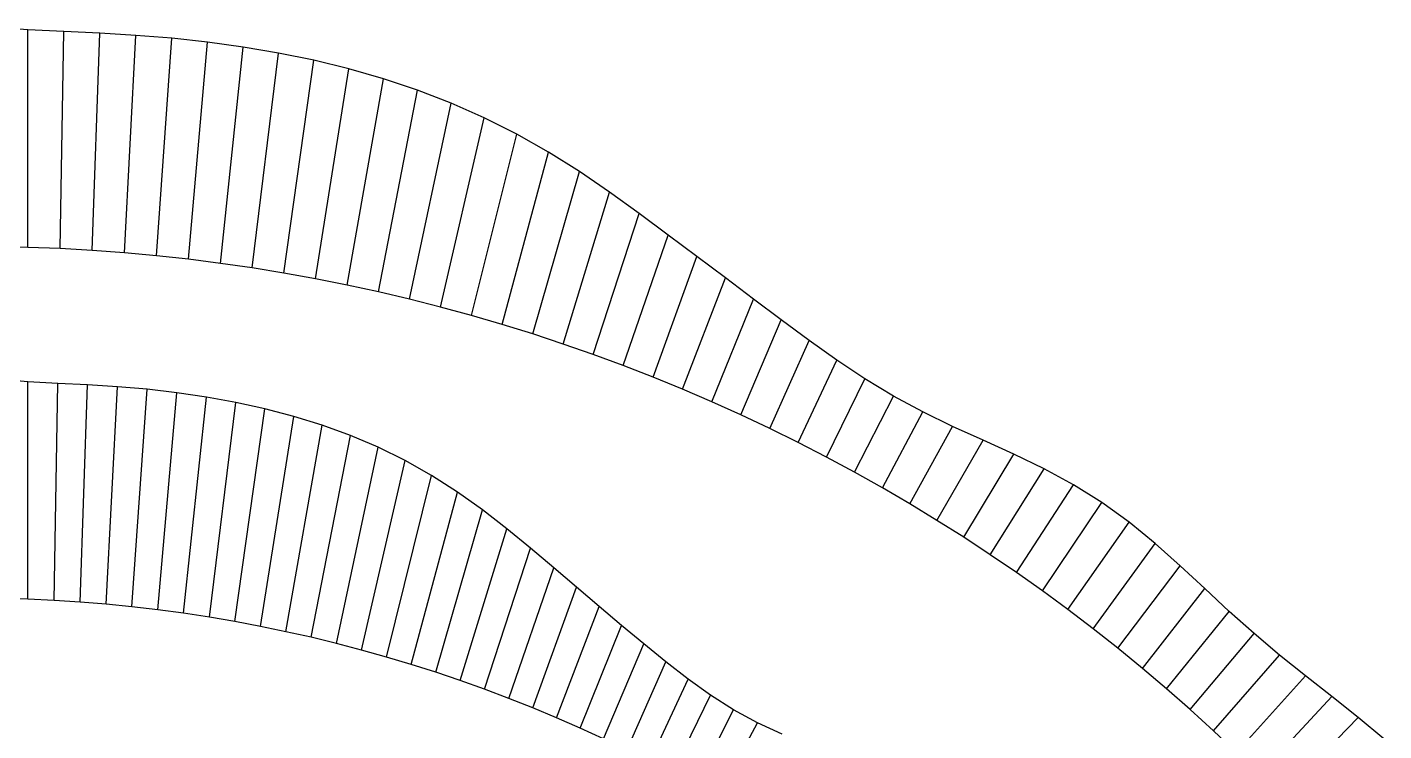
# Model space of a CAD drawing. Header units: metres. Extents: x -30.4 to 28.5, y -25.7 to 29.7.
# Drawn here: x -0.01 to 19.27, y 19.38 to 29.38 of the extents above; entities that cross this region are included whole.
import ezdxf

# ---------------------------------------------------------------- set-up
doc = ezdxf.new("R2010")
doc.units = ezdxf.units.M
for name, color, linetype in [('Fill', 3, 'Continuous'), ('Inner', 2, 'Continuous'), ('Outer', 1, 'Continuous')]:
    doc.layers.add(name, color=color, linetype=linetype)

msp = doc.modelspace()

# ---------------------------------------------------------------- linework, layer by layer
at = {"layer": 'Fill'}
for p, q in [((0, 26.25), (0, 29.342)), ((0.458, 26.232), (0.512, 29.316)), ((0.915, 26.206), (1.023, 29.292)), ((1.372, 26.172), (1.534, 29.262)), ((1.827, 26.131), (2.043, 29.222)), ((2.282, 26.081), (2.552, 29.167)), ((2.735, 26.023), (3.058, 29.097)), ((3.187, 25.958), (3.562, 29.011)), ((3.638, 25.885), (4.063, 28.908)), ((4.087, 25.803), (4.559, 28.787)), ((4.534, 25.714), (5.051, 28.647)), ((4.98, 25.618), (5.537, 28.485)), ((5.423, 25.513), (6.015, 28.3)), ((5.864, 25.401), (6.485, 28.091)), ((6.303, 25.282), (6.946, 27.858)), ((6.74, 25.154), (7.396, 27.602)), ((7.174, 25.02), (7.836, 27.326)), ((7.606, 24.877), (8.265, 27.034)), ((8.034, 24.727), (8.686, 26.732)), ((8.46, 24.57), (9.099, 26.426)), ((8.883, 24.406), (9.507, 26.12)), ((9.303, 24.234), (9.91, 25.816)), ((9.719, 24.055), (10.309, 25.515)), ((10.132, 23.869), (10.705, 25.219)), ((10.541, 23.676), (11.099, 24.928)), ((10.947, 23.476), (11.493, 24.647)), ((0, 21.25), (0, 24.342)), ((0.371, 21.233), (0.424, 24.316)), ((0.741, 21.209), (0.848, 24.295)), ((11.349, 23.269), (11.892, 24.382)), ((1.11, 21.179), (1.272, 24.269)), ((1.478, 21.143), (1.695, 24.234)), ((1.846, 21.1), (2.116, 24.186)), ((2.213, 21.051), (2.536, 24.124)), ((11.747, 23.055), (12.298, 24.136)), ((2.578, 20.995), (2.953, 24.048)), ((2.942, 20.933), (3.367, 23.956)), ((12.141, 22.834), (12.714, 23.912)), ((3.305, 20.865), (3.777, 23.849)), ((3.666, 20.79), (4.183, 23.723)), ((4.026, 20.71), (4.583, 23.577)), ((12.531, 22.606), (13.14, 23.705)), ((4.383, 20.623), (4.976, 23.41)), ((12.917, 22.372), (13.573, 23.509)), ((4.74, 20.529), (5.361, 23.22)), ((13.298, 22.132), (14.008, 23.313)), ((5.094, 20.43), (5.736, 23.007)), ((13.675, 21.884), (14.438, 23.106)), ((5.446, 20.325), (6.102, 22.773)), ((14.047, 21.631), (14.857, 22.878)), ((14.415, 21.371), (15.261, 22.626)), ((5.796, 20.213), (6.457, 22.52)), ((6.144, 20.096), (6.803, 22.252)), ((14.778, 21.105), (15.648, 22.347)), ((15.135, 20.832), (16.017, 22.045)), ((6.489, 19.972), (7.141, 21.977)), ((6.832, 19.843), (7.471, 21.698)), ((15.488, 20.554), (16.373, 21.727)), ((7.173, 19.707), (7.797, 21.421)), ((15.836, 20.269), (16.721, 21.402)), ((7.511, 19.566), (8.118, 21.148)), ((16.179, 19.979), (17.069, 21.079)), ((7.846, 19.419), (8.436, 20.879)), ((16.516, 19.683), (17.422, 20.763)), ((8.178, 19.267), (8.751, 20.616)), ((16.848, 19.381), (17.783, 20.457)), ((8.508, 19.108), (9.065, 20.36)), ((8.834, 18.944), (9.38, 20.116)), ((17.174, 19.074), (18.153, 20.161)), ((9.157, 18.775), (9.7, 19.888)), ((17.495, 18.761), (18.527, 19.868)), ((9.477, 18.6), (10.028, 19.681)), ((9.794, 18.419), (10.367, 19.497)), ((17.81, 18.443), (18.901, 19.572))]:
    msp.add_line(p, q, dxfattribs=at)
at = {"layer": 'Inner'}
for p, q in [((0, 26.25), (-0.458, 26.26)), ((0.458, 26.232), (0, 26.25)), ((0.915, 26.206), (0.458, 26.232)), ((1.372, 26.172), (0.915, 26.206)), ((1.827, 26.131), (1.372, 26.172)), ((2.282, 26.081), (1.827, 26.131)), ((2.735, 26.023), (2.282, 26.081)), ((3.187, 25.958), (2.735, 26.023)), ((3.638, 25.885), (3.187, 25.958)), ((4.087, 25.803), (3.638, 25.885)), ((4.534, 25.714), (4.087, 25.803)), ((4.98, 25.618), (4.534, 25.714)), ((5.423, 25.513), (4.98, 25.618)), ((5.864, 25.401), (5.423, 25.513)), ((6.303, 25.282), (5.864, 25.401)), ((6.74, 25.154), (6.303, 25.282)), ((7.174, 25.02), (6.74, 25.154)), ((7.606, 24.877), (7.174, 25.02)), ((8.034, 24.727), (7.606, 24.877)), ((8.46, 24.57), (8.034, 24.727)), ((8.883, 24.406), (8.46, 24.57)), ((9.303, 24.234), (8.883, 24.406)), ((9.719, 24.055), (9.303, 24.234)), ((10.132, 23.869), (9.719, 24.055)), ((10.541, 23.676), (10.132, 23.869)), ((10.947, 23.476), (10.541, 23.676)), ((11.349, 23.269), (10.947, 23.476)), ((11.747, 23.055), (11.349, 23.269)), ((12.141, 22.834), (11.747, 23.055)), ((12.531, 22.606), (12.141, 22.834)), ((12.917, 22.372), (12.531, 22.606)), ((13.298, 22.132), (12.917, 22.372)), ((13.675, 21.884), (13.298, 22.132)), ((14.047, 21.631), (13.675, 21.884)), ((14.415, 21.371), (14.047, 21.631)), ((0, 21.25), (-0.371, 21.261)), ((0.371, 21.233), (0, 21.25)), ((0.741, 21.209), (0.371, 21.233)), ((1.11, 21.179), (0.741, 21.209)), ((14.778, 21.105), (14.415, 21.371)), ((1.478, 21.143), (1.11, 21.179)), ((1.846, 21.1), (1.478, 21.143)), ((2.213, 21.051), (1.846, 21.1)), ((2.578, 20.995), (2.213, 21.051)), ((15.135, 20.832), (14.778, 21.105)), ((2.942, 20.933), (2.578, 20.995)), ((3.305, 20.865), (2.942, 20.933)), ((3.666, 20.79), (3.305, 20.865)), ((15.488, 20.554), (15.135, 20.832)), ((4.026, 20.71), (3.666, 20.79)), ((4.383, 20.623), (4.026, 20.71)), ((4.74, 20.529), (4.383, 20.623)), ((5.094, 20.43), (4.74, 20.529)), ((15.836, 20.269), (15.488, 20.554)), ((5.446, 20.325), (5.094, 20.43)), ((5.796, 20.213), (5.446, 20.325)), ((16.179, 19.979), (15.836, 20.269)), ((6.144, 20.096), (5.796, 20.213)), ((6.489, 19.972), (6.144, 20.096)), ((6.832, 19.843), (6.489, 19.972)), ((16.516, 19.683), (16.179, 19.979)), ((7.173, 19.707), (6.832, 19.843)), ((7.511, 19.566), (7.173, 19.707)), ((16.848, 19.381), (16.516, 19.683)), ((7.846, 19.419), (7.511, 19.566)), ((8.178, 19.267), (7.846, 19.419)), ((17.174, 19.074), (16.848, 19.381))]:
    msp.add_line(p, q, dxfattribs=at)
at = {"layer": 'Outer'}
for p, q in [((0, 29.342), (-0.513, 29.379)), ((0.512, 29.316), (0, 29.342)), ((1.023, 29.292), (0.512, 29.316)), ((1.534, 29.262), (1.023, 29.292)), ((2.043, 29.222), (1.534, 29.262)), ((2.552, 29.167), (2.043, 29.222)), ((3.058, 29.097), (2.552, 29.167)), ((3.562, 29.011), (3.058, 29.097)), ((4.063, 28.908), (3.562, 29.011)), ((4.559, 28.787), (4.063, 28.908)), ((5.051, 28.647), (4.559, 28.787)), ((5.537, 28.485), (5.051, 28.647)), ((6.015, 28.3), (5.537, 28.485)), ((6.485, 28.091), (6.015, 28.3)), ((6.946, 27.858), (6.485, 28.091)), ((7.396, 27.602), (6.946, 27.858)), ((7.836, 27.326), (7.396, 27.602)), ((8.265, 27.034), (7.836, 27.326)), ((8.686, 26.732), (8.265, 27.034)), ((9.099, 26.426), (8.686, 26.732)), ((9.507, 26.12), (9.099, 26.426)), ((9.91, 25.816), (9.507, 26.12)), ((10.309, 25.515), (9.91, 25.816)), ((10.705, 25.219), (10.309, 25.515)), ((11.099, 24.928), (10.705, 25.219)), ((11.493, 24.647), (11.099, 24.928)), ((11.892, 24.382), (11.493, 24.647)), ((0, 24.342), (-0.426, 24.38)), ((0.424, 24.316), (0, 24.342)), ((0.848, 24.295), (0.424, 24.316)), ((1.272, 24.269), (0.848, 24.295)), ((12.298, 24.136), (11.892, 24.382)), ((1.695, 24.234), (1.272, 24.269)), ((2.116, 24.186), (1.695, 24.234)), ((2.536, 24.124), (2.116, 24.186)), ((2.953, 24.048), (2.536, 24.124)), ((12.714, 23.912), (12.298, 24.136)), ((3.367, 23.956), (2.953, 24.048)), ((3.777, 23.849), (3.367, 23.956)), ((13.14, 23.705), (12.714, 23.912)), ((4.183, 23.723), (3.777, 23.849)), ((4.583, 23.577), (4.183, 23.723)), ((4.976, 23.41), (4.583, 23.577)), ((13.573, 23.509), (13.14, 23.705)), ((5.361, 23.22), (4.976, 23.41)), ((14.008, 23.313), (13.573, 23.509)), ((5.736, 23.007), (5.361, 23.22)), ((14.438, 23.106), (14.008, 23.313)), ((6.102, 22.773), (5.736, 23.007)), ((14.857, 22.878), (14.438, 23.106)), ((6.457, 22.52), (6.102, 22.773)), ((15.261, 22.626), (14.857, 22.878)), ((15.648, 22.347), (15.261, 22.626)), ((6.803, 22.252), (6.457, 22.52)), ((7.141, 21.977), (6.803, 22.252)), ((16.017, 22.045), (15.648, 22.347)), ((16.373, 21.727), (16.017, 22.045)), ((7.471, 21.698), (7.141, 21.977)), ((7.797, 21.421), (7.471, 21.698)), ((16.721, 21.402), (16.373, 21.727)), ((8.118, 21.148), (7.797, 21.421)), ((17.069, 21.079), (16.721, 21.402)), ((8.436, 20.879), (8.118, 21.148)), ((17.422, 20.763), (17.069, 21.079)), ((8.751, 20.616), (8.436, 20.879)), ((17.783, 20.457), (17.422, 20.763)), ((9.065, 20.36), (8.751, 20.616)), ((18.153, 20.161), (17.783, 20.457)), ((9.38, 20.116), (9.065, 20.36)), ((9.7, 19.888), (9.38, 20.116)), ((18.527, 19.868), (18.153, 20.161)), ((10.028, 19.681), (9.7, 19.888)), ((18.901, 19.572), (18.527, 19.868)), ((10.367, 19.497), (10.028, 19.681)), ((10.716, 19.332), (10.367, 19.497)), ((19.267, 19.267), (18.901, 19.572))]:
    msp.add_line(p, q, dxfattribs=at)

doc.saveas('drawing.dxf')
